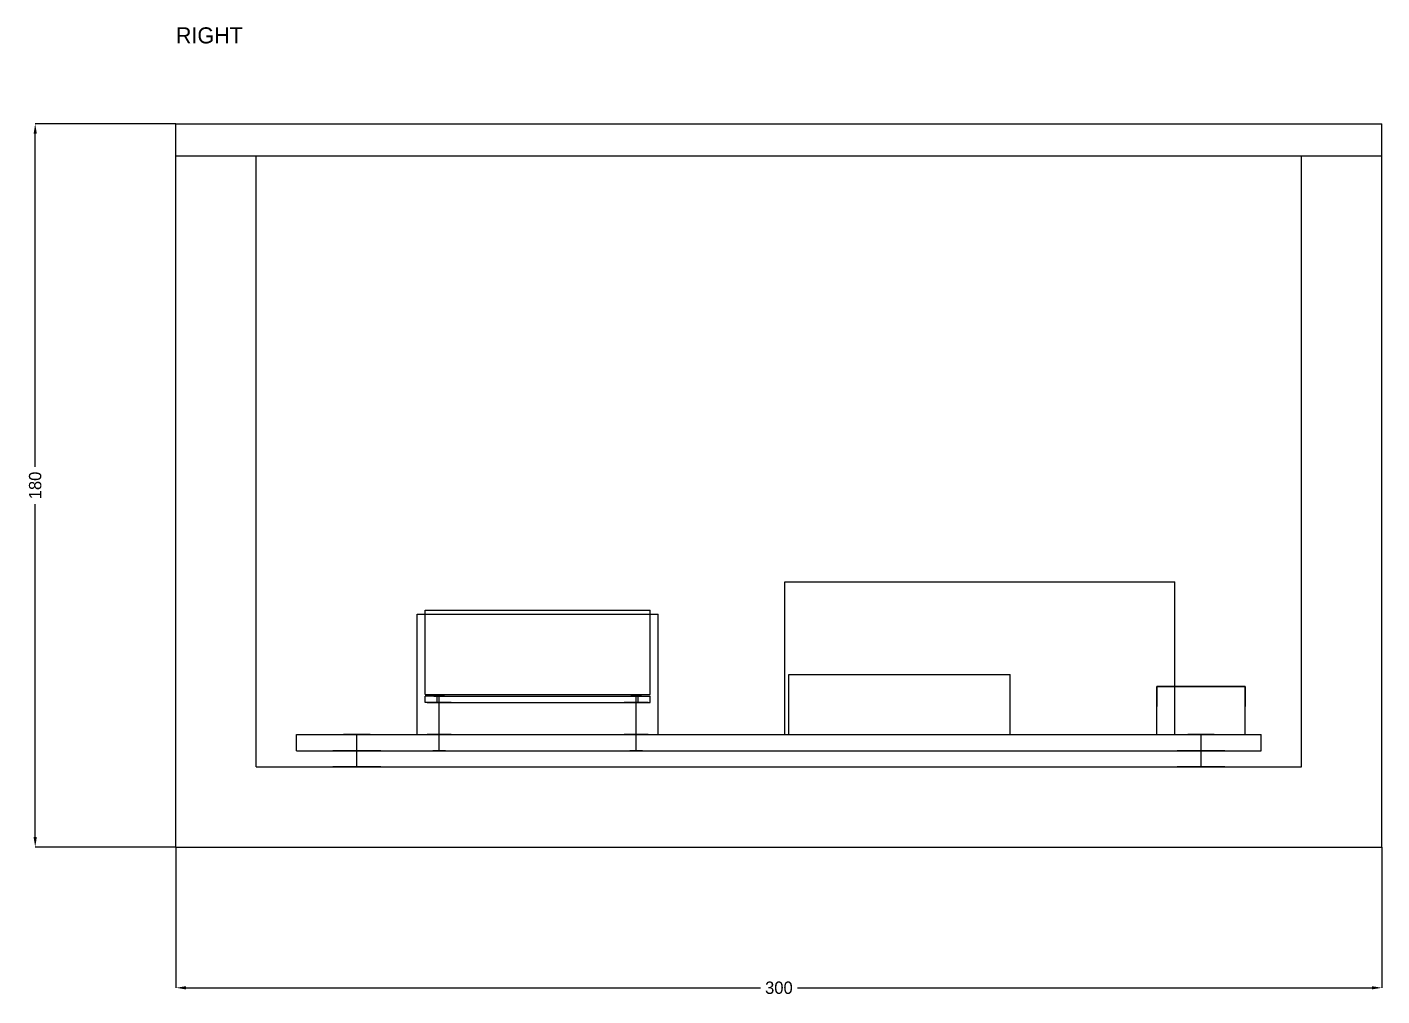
# Model space of a CAD drawing. Header units: millimetres. Extents: x -37 to 850, y -476 to 324.
# Drawn here: x 513 to 850, y -37 to 204.1 of the extents above; entities that cross this region are included whole.
import ezdxf

# ---------------------------------------------------------------- set-up
doc = ezdxf.new("R2010")
doc.units = ezdxf.units.MM
for name, color, linetype in [('DIMENSIONS', 7, 'Continuous'), ('NOTES', 7, 'Continuous'), ('RIGHT', 7, 'Continuous')]:
    doc.layers.add(name, color=color, linetype=linetype)
doc.dimstyles.get("Standard").update_dxf_attribs({"dimtxt": 2.5, "dimasz": 2.5, "dimexe": 1.25, "dimexo": 0.625, "dimtad": 1, "dimcen": 2.5, "dimazin": 3, "dimtfac": 1, "dimtmove": 0, "dimatfit": 3})

# ---------------------------------------------------------------- blocks, each defined once
blk = doc.blocks.new('_CLOSEDFILLED')
at = {"color": 0, "linetype": 'BYBLOCK'}
blk.add_solid([(-1, 0.16), (0, 0), (-1, -0.16)], dxfattribs=at)
blk = doc.blocks.new('*D5')
at = {"color": 7}
for p, q in [((550, 0), (550, -35)), ((850, 0), (850, -35)), ((552.5, -35), (695.38, -35)), ((704.62, -35), (847.5, -35))]:
    blk.add_line(p, q, dxfattribs=at)
at = {"layer": 'Defpoints'}
for p in [(550, 0), (850, 0), (550, -35)]:
    blk.add_point(p, dxfattribs=at)
at = {"layer": 'DIMENSIONS', "color": 7, "xscale": 2.5, "yscale": 2.5, "rotation": 180}
blk.add_blockref('_CLOSEDFILLED', (550, -35), dxfattribs=at)
at = {"layer": 'DIMENSIONS', "color": 7, "xscale": 2.5, "yscale": 2.5}
blk.add_blockref('_CLOSEDFILLED', (850, -35), dxfattribs=at)
at = {"layer": 'DIMENSIONS', "color": 7, "insert": (700, -35), "char_height": 3.077, "attachment_point": 5}
blk.add_mtext('300', dxfattribs=at)
blk = doc.blocks.new('*D6')
at = {"color": 7}
for p, q in [((550, 180), (515, 180)), ((515, 94.62), (515, 177.5)), ((515, 2.5), (515, 85.38)), ((550, 0), (515, 0))]:
    blk.add_line(p, q, dxfattribs=at)
at = {"layer": 'Defpoints'}
for p in [(550, 180), (515, 0), (550, 0)]:
    blk.add_point(p, dxfattribs=at)
at = {"layer": 'DIMENSIONS', "color": 7, "xscale": 2.5, "yscale": 2.5}
for p, rotation in [((515, 180), 90), ((515, 0), 270)]:
    blk.add_blockref('_CLOSEDFILLED', p, dxfattribs=dict(at, rotation=rotation))
at = {"layer": 'DIMENSIONS', "color": 7, "insert": (515, 90), "char_height": 3.077, "attachment_point": 5, "rotation": 90}
blk.add_mtext('180', dxfattribs=at)

msp = doc.modelspace()

# ---------------------------------------------------------------- linework, layer by layer
at = {"layer": 'RIGHT'}
for points in [[(550, 172), (550, 180)], [(550, 180), (850, 180)], [(550, 172), (550, 180)], [(550, 180), (850, 180)], [(850, 172), (850, 180)], [(850, 172), (850, 180)], [(550, 0), (550, 172)], [(550, 172), (850, 172)], [(550, 0), (550, 172)], [(550, 172), (850, 172)], [(550, 172), (850, 172)], [(550, 172), (850, 172)], [(570, 172), (830, 172)], [(570, 172), (830, 172)], [(570, 20), (570, 172)], [(570, 20), (570, 172)], [(830, 20), (830, 172)], [(830, 20), (830, 172)], [(850, 0), (850, 172)], [(850, 0), (850, 172)], [(701.5, 28), (701.5, 66)], [(701.5, 66), (798.5, 66)], [(701.5, 28), (701.5, 66)], [(701.5, 66), (798.5, 66)], [(798.5, 28), (798.5, 66)], [(798.5, 28), (798.5, 66)], [(610, 28), (610, 58)], [(610, 58), (670, 58)], [(610, 28), (610, 58)], [(610, 58), (670, 58)], [(612, 38), (612, 59)], [(612, 59), (668, 59)], [(612, 38), (612, 59)], [(612, 59), (668, 59)], [(668, 38), (668, 59)], [(668, 38), (668, 59)], [(670, 28), (670, 58)], [(670, 28), (670, 58)], [(702.5, 28), (702.5, 43)], [(702.5, 43), (757.5, 43)], [(702.5, 28), (702.5, 43)], [(702.5, 43), (757.5, 43)], [(757.5, 28), (757.5, 43)], [(757.5, 28), (757.5, 43)], [(612, 38), (668, 38)], [(612, 38), (668, 38)], [(615, 37.6), (614.686, 37.6), (614.376, 37.6), (614.073, 37.6), (613.78, 37.6), (613.5, 37.6), (613.237, 37.6), (612.993, 37.6), (612.771, 37.6), (612.573, 37.6), (612.402, 37.6), (612.259, 37.6), (612.147, 37.6), (612.066, 37.6), (612.016, 37.6), (612, 37.6)], [(615, 37.6), (614.686, 37.6), (614.376, 37.6), (614.073, 37.6), (613.78, 37.6), (613.5, 37.6), (613.237, 37.6), (612.993, 37.6), (612.771, 37.6), (612.573, 37.6), (612.402, 37.6), (612.259, 37.6), (612.147, 37.6), (612.066, 37.6), (612.016, 37.6), (612, 37.6)], [(612, 36), (612, 37.6)], [(612, 36), (612, 37.6)], [(615.5, 37.6), (614.951, 37.6), (614.497, 37.6), (614.216, 37.6), (614.157, 37.6), (614.331, 37.6), (614.706, 37.6), (615.219, 37.6), (615.781, 37.6), (616.294, 37.6), (616.669, 37.6), (616.843, 37.6), (616.784, 37.6), (616.503, 37.6), (616.049, 37.6), (615.5, 37.6)], [(615.5, 37.6), (614.951, 37.6), (614.497, 37.6), (614.216, 37.6), (614.157, 37.6), (614.331, 37.6), (614.706, 37.6), (615.219, 37.6), (615.781, 37.6), (616.294, 37.6), (616.669, 37.6), (616.843, 37.6), (616.784, 37.6), (616.503, 37.6), (616.049, 37.6), (615.5, 37.6)], [(615, 37.6), (665, 37.6)], [(615, 36), (615, 37.6)], [(615, 37.6), (665, 37.6)], [(615, 36), (615, 37.6)], [(615.5, 36), (615.5, 37.6)], [(615.5, 36), (615.5, 37.6)], [(664.5, 37.6), (663.951, 37.6), (663.497, 37.6), (663.216, 37.6), (663.157, 37.6), (663.331, 37.6), (663.706, 37.6), (664.219, 37.6), (664.781, 37.6), (665.294, 37.6), (665.669, 37.6), (665.843, 37.6), (665.784, 37.6), (665.503, 37.6), (665.049, 37.6), (664.5, 37.6)], [(664.5, 37.6), (663.951, 37.6), (663.497, 37.6), (663.216, 37.6), (663.157, 37.6), (663.331, 37.6), (663.706, 37.6), (664.219, 37.6), (664.781, 37.6), (665.294, 37.6), (665.669, 37.6), (665.843, 37.6), (665.784, 37.6), (665.503, 37.6), (665.049, 37.6), (664.5, 37.6)], [(664.5, 36), (664.5, 37.6)], [(664.5, 36), (664.5, 37.6)], [(665, 36), (665, 37.6)], [(665, 37.6), (665.314, 37.6), (665.624, 37.6), (665.927, 37.6), (666.22, 37.6), (666.5, 37.6), (666.763, 37.6), (667.007, 37.6), (667.229, 37.6), (667.427, 37.6), (667.598, 37.6), (667.741, 37.6), (667.853, 37.6), (667.934, 37.6), (667.984, 37.6), (668, 37.6)], [(665, 37.6), (665.314, 37.6), (665.624, 37.6), (665.927, 37.6), (666.22, 37.6), (666.5, 37.6), (666.763, 37.6), (667.007, 37.6), (667.229, 37.6), (667.427, 37.6), (667.598, 37.6), (667.741, 37.6), (667.853, 37.6), (667.934, 37.6), (667.984, 37.6), (668, 37.6)], [(665, 36), (665, 37.6)], [(668, 36), (668, 37.6)], [(668, 36), (668, 37.6)], [(794, 28), (794, 40)], [(794, 40), (816, 40)], [(794, 40), (794, 38.96), (794, 37.966), (794, 37.061), (794, 36.284), (794, 35.67), (794, 35.245), (794, 35.027), (794, 35.027), (794, 35.245), (794, 35.67), (794, 36.284), (794, 37.061), (794, 37.966), (794, 38.96), (794, 40)], [(794, 40), (794, 38.96), (794, 37.966), (794, 37.061), (794, 36.284), (794, 35.67), (794, 35.245), (794, 35.027), (794, 35.027), (794, 35.245), (794, 35.67), (794, 36.284), (794, 37.061), (794, 37.966), (794, 38.96), (794, 40)], [(794, 40), (794, 38.96), (794, 37.966), (794, 37.061), (794, 36.284), (794, 35.67), (794, 35.245), (794, 35.027), (794, 35.027), (794, 35.245), (794, 35.67), (794, 36.284), (794, 37.061), (794, 37.966), (794, 38.96), (794, 40)], [(794, 28), (794, 40)], [(816, 40), (794, 40)], [(816, 40), (794, 40)], [(794, 40), (816, 40)], [(794, 40), (816, 40)], [(816, 40), (794, 40)], [(794, 40), (816, 40)], [(794, 40), (816, 40)], [(816, 28), (816, 40)], [(816, 40), (816, 38.96), (816, 37.966), (816, 37.061), (816, 36.284), (816, 35.67), (816, 35.245), (816, 35.027), (816, 35.027), (816, 35.245), (816, 35.67), (816, 36.284), (816, 37.061), (816, 37.966), (816, 38.96), (816, 40)], [(816, 40), (816, 38.96), (816, 37.966), (816, 37.061), (816, 36.284), (816, 35.67), (816, 35.245), (816, 35.027), (816, 35.027), (816, 35.245), (816, 35.67), (816, 36.284), (816, 37.061), (816, 37.966), (816, 38.96), (816, 40)], [(816, 40), (816, 38.96), (816, 37.966), (816, 37.061), (816, 36.284), (816, 35.67), (816, 35.245), (816, 35.027), (816, 35.027), (816, 35.245), (816, 35.67), (816, 36.284), (816, 37.061), (816, 37.966), (816, 38.96), (816, 40)], [(816, 28), (816, 40)], [(615, 36), (614.686, 36), (614.376, 36), (614.073, 36), (613.78, 36), (613.5, 36), (613.237, 36), (612.993, 36), (612.771, 36), (612.573, 36), (612.402, 36), (612.259, 36), (612.147, 36), (612.066, 36), (612.016, 36), (612, 36)], [(615, 36), (614.686, 36), (614.376, 36), (614.073, 36), (613.78, 36), (613.5, 36), (613.237, 36), (612.993, 36), (612.771, 36), (612.573, 36), (612.402, 36), (612.259, 36), (612.147, 36), (612.066, 36), (612.016, 36), (612, 36)], [(615.5, 36), (616.72, 36), (617.729, 36), (618.353, 36), (618.484, 36), (618.098, 36), (617.263, 36), (616.124, 36), (614.876, 36), (613.737, 36), (612.902, 36), (612.516, 36), (612.647, 36), (613.271, 36), (614.28, 36), (615.5, 36)], [(615.5, 36), (616.72, 36), (617.729, 36), (618.353, 36), (618.484, 36), (618.098, 36), (617.263, 36), (616.124, 36), (614.876, 36), (613.737, 36), (612.902, 36), (612.516, 36), (612.647, 36), (613.271, 36), (614.28, 36), (615.5, 36)], [(615.5, 36), (616.049, 36), (616.503, 36), (616.784, 36), (616.843, 36), (616.669, 36), (616.294, 36), (615.781, 36), (615.219, 36), (614.706, 36), (614.331, 36), (614.157, 36), (614.216, 36), (614.497, 36), (614.951, 36), (615.5, 36)], [(615.5, 36), (616.049, 36), (616.503, 36), (616.784, 36), (616.843, 36), (616.669, 36), (616.294, 36), (615.781, 36), (615.219, 36), (614.706, 36), (614.331, 36), (614.157, 36), (614.216, 36), (614.497, 36), (614.951, 36), (615.5, 36)], [(615.5, 36), (614.951, 36), (614.497, 36), (614.216, 36), (614.157, 36), (614.331, 36), (614.706, 36), (615.219, 36), (615.781, 36), (616.294, 36), (616.669, 36), (616.843, 36), (616.784, 36), (616.503, 36), (616.049, 36), (615.5, 36)], [(615.5, 36), (614.951, 36), (614.497, 36), (614.216, 36), (614.157, 36), (614.331, 36), (614.706, 36), (615.219, 36), (615.781, 36), (616.294, 36), (616.669, 36), (616.843, 36), (616.784, 36), (616.503, 36), (616.049, 36), (615.5, 36)], [(615, 36), (665, 36)], [(615, 36), (665, 36)], [(615.5, 28), (615.5, 36)], [(615.5, 28), (615.5, 36)], [(615.5, 28), (615.5, 36)], [(615.5, 28), (615.5, 36)], [(664.5, 36), (665.72, 36), (666.729, 36), (667.353, 36), (667.484, 36), (667.098, 36), (666.263, 36), (665.124, 36), (663.876, 36), (662.737, 36), (661.902, 36), (661.516, 36), (661.647, 36), (662.271, 36), (663.28, 36), (664.5, 36)], [(664.5, 36), (665.72, 36), (666.729, 36), (667.353, 36), (667.484, 36), (667.098, 36), (666.263, 36), (665.124, 36), (663.876, 36), (662.737, 36), (661.902, 36), (661.516, 36), (661.647, 36), (662.271, 36), (663.28, 36), (664.5, 36)], [(664.5, 36), (665.049, 36), (665.503, 36), (665.784, 36), (665.843, 36), (665.669, 36), (665.294, 36), (664.781, 36), (664.219, 36), (663.706, 36), (663.331, 36), (663.157, 36), (663.216, 36), (663.497, 36), (663.951, 36), (664.5, 36)], [(664.5, 36), (665.049, 36), (665.503, 36), (665.784, 36), (665.843, 36), (665.669, 36), (665.294, 36), (664.781, 36), (664.219, 36), (663.706, 36), (663.331, 36), (663.157, 36), (663.216, 36), (663.497, 36), (663.951, 36), (664.5, 36)], [(664.5, 36), (663.951, 36), (663.497, 36), (663.216, 36), (663.157, 36), (663.331, 36), (663.706, 36), (664.219, 36), (664.781, 36), (665.294, 36), (665.669, 36), (665.843, 36), (665.784, 36), (665.503, 36), (665.049, 36), (664.5, 36)], [(664.5, 36), (663.951, 36), (663.497, 36), (663.216, 36), (663.157, 36), (663.331, 36), (663.706, 36), (664.219, 36), (664.781, 36), (665.294, 36), (665.669, 36), (665.843, 36), (665.784, 36), (665.503, 36), (665.049, 36), (664.5, 36)], [(664.5, 28), (664.5, 36)], [(664.5, 28), (664.5, 36)], [(664.5, 28), (664.5, 36)], [(664.5, 28), (664.5, 36)], [(665, 36), (665.314, 36), (665.624, 36), (665.927, 36), (666.22, 36), (666.5, 36), (666.763, 36), (667.007, 36), (667.229, 36), (667.427, 36), (667.598, 36), (667.741, 36), (667.853, 36), (667.934, 36), (667.984, 36), (668, 36)], [(665, 36), (665.314, 36), (665.624, 36), (665.927, 36), (666.22, 36), (666.5, 36), (666.763, 36), (667.007, 36), (667.229, 36), (667.427, 36), (667.598, 36), (667.741, 36), (667.853, 36), (667.934, 36), (667.984, 36), (668, 36)], [(580, 24), (580, 28)], [(580, 28), (820, 28)], [(580, 24), (580, 28)], [(580, 28), (820, 28)], [(595, 28), (593.658, 28), (592.548, 28), (591.862, 28), (591.718, 28), (592.142, 28), (593.06, 28), (594.314, 28), (595.686, 28), (596.94, 28), (597.858, 28), (598.282, 28), (598.138, 28), (597.452, 28), (596.342, 28), (595, 28)], [(595, 28), (593.658, 28), (592.548, 28), (591.862, 28), (591.718, 28), (592.142, 28), (593.06, 28), (594.314, 28), (595.686, 28), (596.94, 28), (597.858, 28), (598.282, 28), (598.138, 28), (597.452, 28), (596.342, 28), (595, 28)], [(595, 24), (595, 28)], [(595, 24), (595, 28)], [(610, 28), (670, 28)], [(610, 28), (670, 28)], [(615.5, 28), (616.72, 28), (617.729, 28), (618.353, 28), (618.484, 28), (618.098, 28), (617.263, 28), (616.124, 28), (614.876, 28), (613.737, 28), (612.902, 28), (612.516, 28), (612.647, 28), (613.271, 28), (614.28, 28), (615.5, 28)], [(615.5, 28), (616.72, 28), (617.729, 28), (618.353, 28), (618.484, 28), (618.098, 28), (617.263, 28), (616.124, 28), (614.876, 28), (613.737, 28), (612.902, 28), (612.516, 28), (612.647, 28), (613.271, 28), (614.28, 28), (615.5, 28)], [(615.5, 28), (614.849, 28), (614.311, 28), (613.978, 28), (613.909, 28), (614.114, 28), (614.56, 28), (615.167, 28), (615.833, 28), (616.44, 28), (616.886, 28), (617.091, 28), (617.022, 28), (616.689, 28), (616.151, 28), (615.5, 28)], [(615.5, 28), (614.849, 28), (614.311, 28), (613.978, 28), (613.909, 28), (614.114, 28), (614.56, 28), (615.167, 28), (615.833, 28), (616.44, 28), (616.886, 28), (617.091, 28), (617.022, 28), (616.689, 28), (616.151, 28), (615.5, 28)], [(615.5, 28), (616.049, 28), (616.503, 28), (616.784, 28), (616.843, 28), (616.669, 28), (616.294, 28), (615.781, 28), (615.219, 28), (614.706, 28), (614.331, 28), (614.157, 28), (614.216, 28), (614.497, 28), (614.951, 28), (615.5, 28)], [(615.5, 28), (616.049, 28), (616.503, 28), (616.784, 28), (616.843, 28), (616.669, 28), (616.294, 28), (615.781, 28), (615.219, 28), (614.706, 28), (614.331, 28), (614.157, 28), (614.216, 28), (614.497, 28), (614.951, 28), (615.5, 28)], [(615.5, 24), (615.5, 28)], [(615.5, 24), (615.5, 28)], [(664.5, 28), (665.72, 28), (666.729, 28), (667.353, 28), (667.484, 28), (667.098, 28), (666.263, 28), (665.124, 28), (663.876, 28), (662.737, 28), (661.902, 28), (661.516, 28), (661.647, 28), (662.271, 28), (663.28, 28), (664.5, 28)], [(664.5, 28), (665.72, 28), (666.729, 28), (667.353, 28), (667.484, 28), (667.098, 28), (666.263, 28), (665.124, 28), (663.876, 28), (662.737, 28), (661.902, 28), (661.516, 28), (661.647, 28), (662.271, 28), (663.28, 28), (664.5, 28)], [(664.5, 28), (663.849, 28), (663.311, 28), (662.978, 28), (662.909, 28), (663.114, 28), (663.56, 28), (664.167, 28), (664.833, 28), (665.44, 28), (665.886, 28), (666.091, 28), (666.022, 28), (665.689, 28), (665.151, 28), (664.5, 28)], [(664.5, 28), (663.849, 28), (663.311, 28), (662.978, 28), (662.909, 28), (663.114, 28), (663.56, 28), (664.167, 28), (664.833, 28), (665.44, 28), (665.886, 28), (666.091, 28), (666.022, 28), (665.689, 28), (665.151, 28), (664.5, 28)], [(664.5, 28), (665.049, 28), (665.503, 28), (665.784, 28), (665.843, 28), (665.669, 28), (665.294, 28), (664.781, 28), (664.219, 28), (663.706, 28), (663.331, 28), (663.157, 28), (663.216, 28), (663.497, 28), (663.951, 28), (664.5, 28)], [(664.5, 28), (665.049, 28), (665.503, 28), (665.784, 28), (665.843, 28), (665.669, 28), (665.294, 28), (664.781, 28), (664.219, 28), (663.706, 28), (663.331, 28), (663.157, 28), (663.216, 28), (663.497, 28), (663.951, 28), (664.5, 28)], [(664.5, 24), (664.5, 28)], [(664.5, 24), (664.5, 28)], [(701.5, 28), (798.5, 28)], [(701.5, 28), (798.5, 28)], [(702.5, 28), (757.5, 28)], [(702.5, 28), (757.5, 28)], [(794, 28), (816, 28)], [(794, 28), (816, 28)], [(805, 28), (803.658, 28), (802.548, 28), (801.862, 28), (801.718, 28), (802.142, 28), (803.06, 28), (804.314, 28), (805.686, 28), (806.94, 28), (807.858, 28), (808.282, 28), (808.138, 28), (807.452, 28), (806.342, 28), (805, 28)], [(805, 28), (803.658, 28), (802.548, 28), (801.862, 28), (801.718, 28), (802.142, 28), (803.06, 28), (804.314, 28), (805.686, 28), (806.94, 28), (807.858, 28), (808.282, 28), (808.138, 28), (807.452, 28), (806.342, 28), (805, 28)], [(805, 24), (805, 28)], [(805, 24), (805, 28)], [(820, 24), (820, 28)], [(820, 24), (820, 28)], [(580, 24), (820, 24)], [(580, 24), (820, 24)], [(595, 24), (597.44, 24), (599.459, 24), (600.706, 24), (600.967, 24), (600.196, 24), (598.527, 24), (596.247, 24), (593.753, 24), (591.473, 24), (589.804, 24), (589.033, 24), (589.294, 24), (590.541, 24), (592.56, 24), (595, 24)], [(595, 24), (597.44, 24), (599.459, 24), (600.706, 24), (600.967, 24), (600.196, 24), (598.527, 24), (596.247, 24), (593.753, 24), (591.473, 24), (589.804, 24), (589.033, 24), (589.294, 24), (590.541, 24), (592.56, 24), (595, 24)], [(595, 24), (593.658, 24), (592.548, 24), (591.862, 24), (591.718, 24), (592.142, 24), (593.06, 24), (594.314, 24), (595.686, 24), (596.94, 24), (597.858, 24), (598.282, 24), (598.138, 24), (597.452, 24), (596.342, 24), (595, 24)], [(595, 24), (593.658, 24), (592.548, 24), (591.862, 24), (591.718, 24), (592.142, 24), (593.06, 24), (594.314, 24), (595.686, 24), (596.94, 24), (597.858, 24), (598.282, 24), (598.138, 24), (597.452, 24), (596.342, 24), (595, 24)], [(595, 24), (596.342, 24), (597.452, 24), (598.138, 24), (598.282, 24), (597.858, 24), (596.94, 24), (595.686, 24), (594.314, 24), (593.06, 24), (592.142, 24), (591.718, 24), (591.862, 24), (592.548, 24), (593.658, 24), (595, 24)], [(595, 24), (596.342, 24), (597.452, 24), (598.138, 24), (598.282, 24), (597.858, 24), (596.94, 24), (595.686, 24), (594.314, 24), (593.06, 24), (592.142, 24), (591.718, 24), (591.862, 24), (592.548, 24), (593.658, 24), (595, 24)], [(595, 20), (595, 24)], [(595, 20), (595, 24)], [(595, 20), (595, 24)], [(595, 20), (595, 24)], [(615.5, 24), (614.849, 24), (614.311, 24), (613.978, 24), (613.909, 24), (614.114, 24), (614.56, 24), (615.167, 24), (615.833, 24), (616.44, 24), (616.886, 24), (617.091, 24), (617.022, 24), (616.689, 24), (616.151, 24), (615.5, 24)], [(615.5, 24), (614.849, 24), (614.311, 24), (613.978, 24), (613.909, 24), (614.114, 24), (614.56, 24), (615.167, 24), (615.833, 24), (616.44, 24), (616.886, 24), (617.091, 24), (617.022, 24), (616.689, 24), (616.151, 24), (615.5, 24)], [(664.5, 24), (663.849, 24), (663.311, 24), (662.978, 24), (662.909, 24), (663.114, 24), (663.56, 24), (664.167, 24), (664.833, 24), (665.44, 24), (665.886, 24), (666.091, 24), (666.022, 24), (665.689, 24), (665.151, 24), (664.5, 24)], [(664.5, 24), (663.849, 24), (663.311, 24), (662.978, 24), (662.909, 24), (663.114, 24), (663.56, 24), (664.167, 24), (664.833, 24), (665.44, 24), (665.886, 24), (666.091, 24), (666.022, 24), (665.689, 24), (665.151, 24), (664.5, 24)], [(805, 24), (807.44, 24), (809.459, 24), (810.706, 24), (810.967, 24), (810.196, 24), (808.527, 24), (806.247, 24), (803.753, 24), (801.473, 24), (799.804, 24), (799.033, 24), (799.294, 24), (800.541, 24), (802.56, 24), (805, 24)], [(805, 24), (807.44, 24), (809.459, 24), (810.706, 24), (810.967, 24), (810.196, 24), (808.527, 24), (806.247, 24), (803.753, 24), (801.473, 24), (799.804, 24), (799.033, 24), (799.294, 24), (800.541, 24), (802.56, 24), (805, 24)], [(805, 24), (803.658, 24), (802.548, 24), (801.862, 24), (801.718, 24), (802.142, 24), (803.06, 24), (804.314, 24), (805.686, 24), (806.94, 24), (807.858, 24), (808.282, 24), (808.138, 24), (807.452, 24), (806.342, 24), (805, 24)], [(805, 24), (803.658, 24), (802.548, 24), (801.862, 24), (801.718, 24), (802.142, 24), (803.06, 24), (804.314, 24), (805.686, 24), (806.94, 24), (807.858, 24), (808.282, 24), (808.138, 24), (807.452, 24), (806.342, 24), (805, 24)], [(805, 24), (806.342, 24), (807.452, 24), (808.138, 24), (808.282, 24), (807.858, 24), (806.94, 24), (805.686, 24), (804.314, 24), (803.06, 24), (802.142, 24), (801.718, 24), (801.862, 24), (802.548, 24), (803.658, 24), (805, 24)], [(805, 24), (806.342, 24), (807.452, 24), (808.138, 24), (808.282, 24), (807.858, 24), (806.94, 24), (805.686, 24), (804.314, 24), (803.06, 24), (802.142, 24), (801.718, 24), (801.862, 24), (802.548, 24), (803.658, 24), (805, 24)], [(805, 20), (805, 24)], [(805, 20), (805, 24)], [(805, 20), (805, 24)], [(805, 20), (805, 24)], [(570, 20), (830, 20)], [(570, 20), (830, 20)], [(595, 20), (597.44, 20), (599.459, 20), (600.706, 20), (600.967, 20), (600.196, 20), (598.527, 20), (596.247, 20), (593.753, 20), (591.473, 20), (589.804, 20), (589.033, 20), (589.294, 20), (590.541, 20), (592.56, 20), (595, 20)], [(595, 20), (597.44, 20), (599.459, 20), (600.706, 20), (600.967, 20), (600.196, 20), (598.527, 20), (596.247, 20), (593.753, 20), (591.473, 20), (589.804, 20), (589.033, 20), (589.294, 20), (590.541, 20), (592.56, 20), (595, 20)], [(595, 20), (596.342, 20), (597.452, 20), (598.138, 20), (598.282, 20), (597.858, 20), (596.94, 20), (595.686, 20), (594.314, 20), (593.06, 20), (592.142, 20), (591.718, 20), (591.862, 20), (592.548, 20), (593.658, 20), (595, 20)], [(595, 20), (596.342, 20), (597.452, 20), (598.138, 20), (598.282, 20), (597.858, 20), (596.94, 20), (595.686, 20), (594.314, 20), (593.06, 20), (592.142, 20), (591.718, 20), (591.862, 20), (592.548, 20), (593.658, 20), (595, 20)], [(805, 20), (807.44, 20), (809.459, 20), (810.706, 20), (810.967, 20), (810.196, 20), (808.527, 20), (806.247, 20), (803.753, 20), (801.473, 20), (799.804, 20), (799.033, 20), (799.294, 20), (800.541, 20), (802.56, 20), (805, 20)], [(805, 20), (807.44, 20), (809.459, 20), (810.706, 20), (810.967, 20), (810.196, 20), (808.527, 20), (806.247, 20), (803.753, 20), (801.473, 20), (799.804, 20), (799.033, 20), (799.294, 20), (800.541, 20), (802.56, 20), (805, 20)], [(805, 20), (806.342, 20), (807.452, 20), (808.138, 20), (808.282, 20), (807.858, 20), (806.94, 20), (805.686, 20), (804.314, 20), (803.06, 20), (802.142, 20), (801.718, 20), (801.862, 20), (802.548, 20), (803.658, 20), (805, 20)], [(805, 20), (806.342, 20), (807.452, 20), (808.138, 20), (808.282, 20), (807.858, 20), (806.94, 20), (805.686, 20), (804.314, 20), (803.06, 20), (802.142, 20), (801.718, 20), (801.862, 20), (802.548, 20), (803.658, 20), (805, 20)], [(550, 0), (850, 0)], [(550, 0), (850, 0)]]:
    msp.add_lwpolyline(points, dxfattribs=at)

# ---------------------------------------------------------------- texts
at = {"layer": 'NOTES'}
msp.add_text('RIGHT', height=4, dxfattribs=at).set_placement((550, 200))

# ---------------------------------------------------------------- dimensions: what is measured, and where the dimension line sits
at = {"layer": 'DIMENSIONS'}
dim = msp.add_linear_dim(base=(515, 0), p1=(550, 0), p2=(550, 180), angle=90, dimstyle='Standard', override={"dimtxt": 3.076923, "dimasz": 2.5, "dimdec": 2, "dimclrd": 7, "dimclre": 7, "dimclrt": 7}, dxfattribs=at)
dim.commit()
dim.dimension.update_dxf_attribs({"geometry": '*D6', "text_midpoint": (515, 90)})
dim = msp.add_linear_dim(base=(550, -35), p1=(550, 0), p2=(850, 0), dimstyle='Standard', override={"dimtxt": 3.076923, "dimasz": 2.5, "dimdec": 2, "dimclrd": 7, "dimclre": 7, "dimclrt": 7}, dxfattribs=at)
dim.commit()
dim.dimension.update_dxf_attribs({"geometry": '*D5', "text_midpoint": (700, -35)})

doc.saveas('drawing.dxf')
